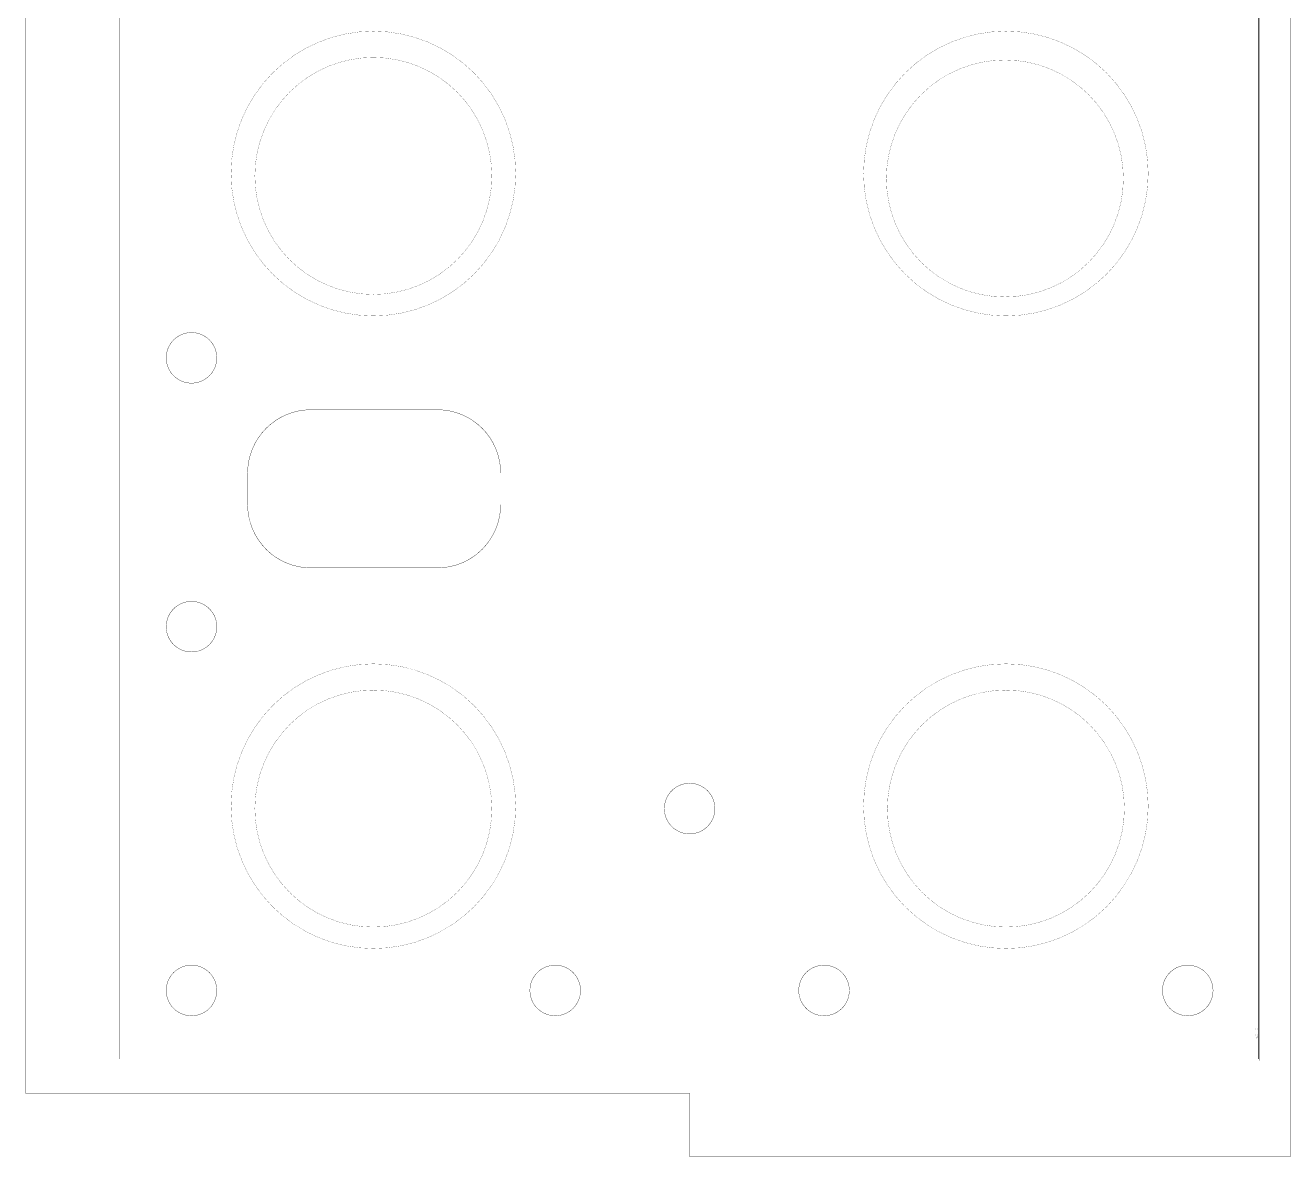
# Model space of a CAD drawing. Extents: x -6 to 78, y -6 to 158.
# Drawn here: x -5.7 to 74.3, y -6.1 to 65.4 of the extents above; entities that cross this region are included whole.
import ezdxf

# ---------------------------------------------------------------- set-up
doc = ezdxf.new("R2010")
doc.units = 0
doc.layers.add('20', color=31, linetype='CONTINUOUS')
doc.layers.add('48', color=253, linetype='CONTINUOUS')

msp = doc.modelspace()

# ---------------------------------------------------------------- linework, layer by layer
at = {"layer": '20', "const_width": 0.01}
for points in [[(0.356, -0.051), (0.356, 150.038)], [(72.365, 150.038), (72.365, -0.051)], [(72.365, -0.051), (0.356, -0.051)]]:
    msp.add_lwpolyline(points, dxfattribs=at)
at = {"layer": '20'}
for points, const_width in [([(16.331, 48.395, 1), (16.331, 63.381, 1), (16.331, 48.395)], 0.01), ([(56.267, 48.235, 1), (56.267, 63.221, 1), (56.267, 48.235)], 0.01), ([(16.331, 8.395, 1), (16.331, 23.381, 1), (16.331, 8.395)], 0.01), ([(56.331, 8.395, 1), (56.331, 23.381, 1), (56.331, 8.395)], 0.01), ([(0.356, -0.0485, 1), (0.356, -0.0535)], 0.005), ([(0.3535, -0.051, 1), (0.3585, -0.051)], 0.005), ([(72.3625, -0.051, 1), (72.3675, -0.051)], 0.005), ([(72.365, -0.0535, 1), (72.365, -0.0485)], 0.005)]:
    msp.add_lwpolyline(points, format="xyb", dxfattribs=dict(at, const_width=const_width))
at = {"layer": '48', "const_width": 0.01}
for points in [[(0.2883, 150.0544), (0.2883, 0.0544)], [(0.2983, 0.0544), (0.2983, 150.0544)], [(0.3021, 0.0718), (0.3021, 150.0693)], [(72.2883, 150.0544), (72.2883, 0.0544)], [(72.2983, 0.0544), (72.2983, 150.0544)], [(72.3021, 150.0693), (72.3021, 0.0743)], [(-5.674, 75.888), (-5.674, -2.112)], [(-5.664, -2.112), (-5.664, 75.888)], [(74.326, 75.888), (74.326, -6.112)], [(74.336, -6.112), (74.336, 75.888)], [(20.3812, 41.1111), (12.3812, 41.1111)], [(12.3812, 41.1011), (20.3812, 41.1011)], [(8.3762, 37.1061), (8.3762, 35.1061)], [(8.3862, 35.1061), (8.3862, 37.1061)], [(24.3762, 37.1061), (24.3762, 35.1061)], [(24.3862, 35.1061), (24.3862, 37.1061)], [(20.3812, 31.1111), (12.3812, 31.1111)], [(12.3812, 31.1011), (20.3812, 31.1011)], [(72.0987, 1.9473), (72.2412, 1.9473)], [(72.2412, 1.9473), (72.2539, 1.9473)], [(72.2539, 1.9473), (72.2539, 1.4817)], [(72.2539, 1.5748), (72.0987, 1.5748)], [(72.2933, 0.0594), (0.2933, 0.0594)], [(0.2933, 0.0494), (72.2933, 0.0494)], [(0.3046, 0.0718), (0.3021, 0.0718)], [(72.3021, 0.0718), (0.3046, 0.0718)], [(72.3021, 0.0743), (72.3021, 0.0718)], [(36.331, -2.107), (-5.669, -2.107)], [(-5.669, -2.117), (36.331, -2.117)], [(36.326, -2.112), (36.326, -6.112)], [(36.336, -6.112), (36.336, -2.112)], [(74.331, -6.107), (36.331, -6.107)], [(36.331, -6.117), (74.331, -6.117)]]:
    msp.add_lwpolyline(points, dxfattribs=at)
at = {"layer": '48'}
for points, const_width in [([(16.33, 65.04, 1), (16.33, 47.04)], 0.01), ([(16.33, 47.04, 1), (16.33, 65.04)], 0.01), ([(16.33, 65.0425, 1), (16.33, 65.0375)], 0.005), ([(16.33, 65.0375, 1), (16.33, 65.0425)], 0.005), ([(56.33, 65.04, 1), (56.33, 47.04)], 0.01), ([(56.33, 47.04, 1), (56.33, 65.04)], 0.01), ([(56.33, 65.0425, 1), (56.33, 65.0375)], 0.005), ([(56.33, 65.0375, 1), (56.33, 65.0425)], 0.005), ([(16.33, 47.0425, 1), (16.33, 47.0375)], 0.005), ([(16.33, 47.0375, 1), (16.33, 47.0425)], 0.005), ([(56.33, 47.0425, 1), (56.33, 47.0375)], 0.005), ([(56.33, 47.0375, 1), (56.33, 47.0425)], 0.005), ([(4.831, 42.783, 1), (4.831, 45.993, 1), (4.831, 42.783)], 0.01), ([(4.831, 42.793, 1), (4.831, 45.983, 1), (4.831, 42.793)], 0.01), ([(12.3812, 41.1111, 0.4142), (8.3762, 37.1061)], 0.01), ([(12.3812, 41.1011, 0.4142), (8.3862, 37.1061)], 0.01), ([(12.3812, 41.1111, 1), (12.3812, 41.1011)], 0.01), ([(12.3812, 41.1136, 1), (12.3812, 41.1086)], 0.005), ([(12.3812, 41.1011, 1), (12.3812, 41.1111)], 0.01), ([(12.3812, 41.1136, 1), (12.3812, 41.1086)], 0.005), ([(12.3812, 41.1036, 1), (12.3812, 41.0986)], 0.005), ([(12.3812, 41.1036, 1), (12.3812, 41.0986)], 0.005), ([(12.3812, 41.1086, 1), (12.3812, 41.1136)], 0.005), ([(12.3812, 41.1086, 1), (12.3812, 41.1136)], 0.005), ([(12.3812, 41.0986, 1), (12.3812, 41.1036)], 0.005), ([(12.3812, 41.0986, 1), (12.3812, 41.1036)], 0.005), ([(20.3812, 41.1111, 1), (20.3812, 41.1011)], 0.01), ([(24.3862, 37.1061, 0.4142), (20.3812, 41.1111)], 0.01), ([(20.3812, 41.1136, 1), (20.3812, 41.1086)], 0.005), ([(20.3812, 41.1011, 1), (20.3812, 41.1111)], 0.01), ([(20.3812, 41.1136, 1), (20.3812, 41.1086)], 0.005), ([(24.3762, 37.1061, 0.4142), (20.3812, 41.1011)], 0.01), ([(20.3812, 41.1036, 1), (20.3812, 41.0986)], 0.005), ([(20.3812, 41.1036, 1), (20.3812, 41.0986)], 0.005), ([(20.3812, 41.1086, 1), (20.3812, 41.1136)], 0.005), ([(20.3812, 41.1086, 1), (20.3812, 41.1136)], 0.005), ([(20.3812, 41.0986, 1), (20.3812, 41.1036)], 0.005), ([(20.3812, 41.0986, 1), (20.3812, 41.1036)], 0.005), ([(8.3862, 37.1061, 1), (8.3762, 37.1061)], 0.01), ([(8.3762, 37.1061, 1), (8.3862, 37.1061)], 0.01), ([(8.3787, 37.1061, 1), (8.3737, 37.1061)], 0.005), ([(8.3787, 37.1061, 1), (8.3737, 37.1061)], 0.005), ([(8.3737, 37.1061, 1), (8.3787, 37.1061)], 0.005), ([(8.3737, 37.1061, 1), (8.3787, 37.1061)], 0.005), ([(8.3887, 37.1061, 1), (8.3837, 37.1061)], 0.005), ([(8.3887, 37.1061, 1), (8.3837, 37.1061)], 0.005), ([(8.3837, 37.1061, 1), (8.3887, 37.1061)], 0.005), ([(8.3837, 37.1061, 1), (8.3887, 37.1061)], 0.005), ([(24.3862, 37.1061, 1), (24.3762, 37.1061)], 0.01), ([(24.3787, 37.1061, 1), (24.3737, 37.1061)], 0.005), ([(24.3762, 37.1061, 1), (24.3862, 37.1061)], 0.01), ([(24.3787, 37.1061, 1), (24.3737, 37.1061)], 0.005), ([(24.3737, 37.1061, 1), (24.3787, 37.1061)], 0.005), ([(24.3737, 37.1061, 1), (24.3787, 37.1061)], 0.005), ([(24.3887, 37.1061, 1), (24.3837, 37.1061)], 0.005), ([(24.3887, 37.1061, 1), (24.3837, 37.1061)], 0.005), ([(24.3837, 37.1061, 1), (24.3887, 37.1061)], 0.005), ([(24.3837, 37.1061, 1), (24.3887, 37.1061)], 0.005), ([(8.3862, 35.1061, 1), (8.3762, 35.1061)], 0.01), ([(8.3762, 35.1061, 1), (8.3862, 35.1061)], 0.01), ([(8.3787, 35.1061, 1), (8.3737, 35.1061)], 0.005), ([(8.3762, 35.1061, 0.4142), (12.3812, 31.1011)], 0.01), ([(8.3787, 35.1061, 1), (8.3737, 35.1061)], 0.005), ([(8.3737, 35.1061, 1), (8.3787, 35.1061)], 0.005), ([(8.3737, 35.1061, 1), (8.3787, 35.1061)], 0.005), ([(8.3887, 35.1061, 1), (8.3837, 35.1061)], 0.005), ([(8.3862, 35.1061, 0.4142), (12.3812, 31.1111)], 0.01), ([(8.3887, 35.1061, 1), (8.3837, 35.1061)], 0.005), ([(8.3837, 35.1061, 1), (8.3887, 35.1061)], 0.005), ([(8.3837, 35.1061, 1), (8.3887, 35.1061)], 0.005), ([(20.3812, 31.1011, 0.4142), (24.3862, 35.1061)], 0.01), ([(20.3812, 31.1111, 0.4142), (24.3762, 35.1061)], 0.01), ([(24.3862, 35.1061, 1), (24.3762, 35.1061)], 0.01), ([(24.3762, 35.1061, 1), (24.3862, 35.1061)], 0.01), ([(24.3787, 35.1061, 1), (24.3737, 35.1061)], 0.005), ([(24.3787, 35.1061, 1), (24.3737, 35.1061)], 0.005), ([(24.3737, 35.1061, 1), (24.3787, 35.1061)], 0.005), ([(24.3737, 35.1061, 1), (24.3787, 35.1061)], 0.005), ([(24.3887, 35.1061, 1), (24.3837, 35.1061)], 0.005), ([(24.3887, 35.1061, 1), (24.3837, 35.1061)], 0.005), ([(24.3837, 35.1061, 1), (24.3887, 35.1061)], 0.005), ([(24.3837, 35.1061, 1), (24.3887, 35.1061)], 0.005), ([(12.3812, 31.1111, 1), (12.3812, 31.1011)], 0.01), ([(12.3812, 31.1011, 1), (12.3812, 31.1111)], 0.01), ([(12.3812, 31.1136, 1), (12.3812, 31.1086)], 0.005), ([(12.3812, 31.1136, 1), (12.3812, 31.1086)], 0.005), ([(12.3812, 31.1036, 1), (12.3812, 31.0986)], 0.005), ([(12.3812, 31.1036, 1), (12.3812, 31.0986)], 0.005), ([(12.3812, 31.1086, 1), (12.3812, 31.1136)], 0.005), ([(12.3812, 31.1086, 1), (12.3812, 31.1136)], 0.005), ([(12.3812, 31.0986, 1), (12.3812, 31.1036)], 0.005), ([(12.3812, 31.0986, 1), (12.3812, 31.1036)], 0.005), ([(20.3812, 31.1111, 1), (20.3812, 31.1011)], 0.01), ([(20.3812, 31.1011, 1), (20.3812, 31.1111)], 0.01), ([(20.3812, 31.1136, 1), (20.3812, 31.1086)], 0.005), ([(20.3812, 31.1136, 1), (20.3812, 31.1086)], 0.005), ([(20.3812, 31.1036, 1), (20.3812, 31.0986)], 0.005), ([(20.3812, 31.1036, 1), (20.3812, 31.0986)], 0.005), ([(20.3812, 31.1086, 1), (20.3812, 31.1136)], 0.005), ([(20.3812, 31.1086, 1), (20.3812, 31.1136)], 0.005), ([(20.3812, 31.0986, 1), (20.3812, 31.1036)], 0.005), ([(20.3812, 31.0986, 1), (20.3812, 31.1036)], 0.005), ([(4.831, 25.783, 1), (4.831, 28.993, 1), (4.831, 25.783)], 0.01), ([(4.831, 25.793, 1), (4.831, 28.983, 1), (4.831, 25.793)], 0.01), ([(16.33, 25.04, 1), (16.33, 7.04)], 0.01), ([(16.33, 7.04, 1), (16.33, 25.04)], 0.01), ([(16.33, 25.0425, 1), (16.33, 25.0375)], 0.005), ([(16.33, 25.0375, 1), (16.33, 25.0425)], 0.005), ([(56.33, 25.04, 1), (56.33, 7.04)], 0.01), ([(56.33, 7.04, 1), (56.33, 25.04)], 0.01), ([(56.33, 25.0425, 1), (56.33, 25.0375)], 0.005), ([(56.33, 25.0375, 1), (56.33, 25.0425)], 0.005), ([(36.331, 14.283, 1), (36.331, 17.493, 1), (36.331, 14.283)], 0.01), ([(36.331, 14.293, 1), (36.331, 17.483, 1), (36.331, 14.293)], 0.01), ([(16.33, 7.0425, 1), (16.33, 7.0375)], 0.005), ([(16.33, 7.0375, 1), (16.33, 7.0425)], 0.005), ([(56.33, 7.0425, 1), (56.33, 7.0375)], 0.005), ([(56.33, 7.0375, 1), (56.33, 7.0425)], 0.005), ([(4.831, 2.783, 1), (4.831, 5.993, 1), (4.831, 2.783)], 0.01), ([(4.831, 2.793, 1), (4.831, 5.983, 1), (4.831, 2.793)], 0.01), ([(27.831, 2.783, 1), (27.831, 5.993, 1), (27.831, 2.783)], 0.01), ([(27.831, 2.793, 1), (27.831, 5.983, 1), (27.831, 2.793)], 0.01), ([(44.831, 2.783, 1), (44.831, 5.993, 1), (44.831, 2.783)], 0.01), ([(44.831, 2.793, 1), (44.831, 5.983, 1), (44.831, 2.793)], 0.01), ([(67.831, 2.783, 1), (67.831, 5.993, 1), (67.831, 2.783)], 0.01), ([(67.831, 2.793, 1), (67.831, 5.983, 1), (67.831, 2.793)], 0.01), ([(72.0987, 1.96, 1), (72.0987, 1.9346)], 0.01), ([(72.0987, 1.9346, 1), (72.0987, 1.96)], 0.01), ([(72.0987, 1.9625, 1), (72.0987, 1.9575)], 0.005), ([(72.0987, 1.9498, 1), (72.0987, 1.9448)], 0.005), ([(72.0987, 1.9371, 1), (72.0987, 1.9321)], 0.005), ([(72.0987, 1.9575, 1), (72.0987, 1.9625)], 0.005), ([(72.0987, 1.9321, 1), (72.0987, 1.9371)], 0.005), ([(72.2666, 1.9473, 1), (72.2412, 1.9473)], 0.01), ([(72.2412, 1.9498, 1), (72.2412, 1.9448)], 0.005), ([(72.2387, 1.9473, 1), (72.2437, 1.9473)], 0.005), ([(72.2412, 1.9448, 1), (72.2412, 1.9498)], 0.005), ([(72.2666, 1.9473, 0.4142), (72.2539, 1.96)], 0.01), ([(72.2539, 1.9625, 1), (72.2539, 1.9575)], 0.005), ([(72.2539, 1.9346, 0.4142), (72.2666, 1.9473)], 0.01), ([(72.2564, 1.9473, 1), (72.2514, 1.9473)], 0.005), ([(72.2539, 1.9371, 1), (72.2539, 1.9321)], 0.005), ([(72.2539, 1.9448, 1), (72.2539, 1.9498)], 0.005), ([(72.2691, 1.9473, 1), (72.2641, 1.9473)], 0.005), ([(72.2641, 1.9473, 1), (72.2691, 1.9473)], 0.005), ([(72.2641, 1.9473, 1), (72.2691, 1.9473)], 0.005), ([(72.0987, 1.5875, 1), (72.0987, 1.5621)], 0.01), ([(72.0987, 1.5621, 1), (72.0987, 1.5875)], 0.01), ([(72.0987, 1.59, 1), (72.0987, 1.585)], 0.005), ([(72.0987, 1.5773, 1), (72.0987, 1.5723)], 0.005), ([(72.0987, 1.5646, 1), (72.0987, 1.5596)], 0.005), ([(72.0987, 1.585, 1), (72.0987, 1.59)], 0.005), ([(72.0987, 1.5596, 1), (72.0987, 1.5646)], 0.005), ([(72.1608, 1.4012, 1), (72.1608, 1.3758)], 0.01), ([(72.1608, 1.3885, 0.4142), (72.2539, 1.4817)], 0.01), ([(72.1608, 1.3758, 1), (72.1608, 1.4012)], 0.01), ([(72.1608, 1.4037, 1), (72.1608, 1.3987)], 0.005), ([(72.1608, 1.391, 1), (72.1608, 1.386)], 0.005), ([(72.1608, 1.3783, 1), (72.1608, 1.3733)], 0.005), ([(72.1608, 1.3987, 1), (72.1608, 1.4037)], 0.005), ([(72.1608, 1.3733, 1), (72.1608, 1.3783)], 0.005), ([(72.2666, 1.4817, 1), (72.2412, 1.4817)], 0.01), ([(72.2412, 1.4817, 1), (72.2666, 1.4817)], 0.01), ([(72.2437, 1.4817, 1), (72.2387, 1.4817)], 0.005), ([(72.2387, 1.4817, 1), (72.2437, 1.4817)], 0.005), ([(72.2539, 1.5621, 1), (72.2539, 1.5875)], 0.01), ([(72.2539, 1.59, 1), (72.2539, 1.585)], 0.005), ([(72.2539, 1.5646, 1), (72.2539, 1.5596)], 0.005), ([(72.2564, 1.4817, 1), (72.2514, 1.4817)], 0.005), ([(72.2514, 1.4817, 1), (72.2564, 1.4817)], 0.005), ([(72.2539, 1.5723, 1), (72.2539, 1.5773)], 0.005), ([(72.2691, 1.4817, 1), (72.2641, 1.4817)], 0.005), ([(72.2641, 1.4817, 1), (72.2691, 1.4817)], 0.005), ([(0.2933, 0.0594, 0.4142), (0.2883, 0.0544)], 0.01), ([(0.2883, 0.0544, 0.4142), (0.2933, 0.0494)], 0.01), ([(0.2908, 0.0544, 1), (0.2858, 0.0544)], 0.005), ([(0.2883, 0.0544, 1), (0.2983, 0.0544)], 0.01), ([(0.2908, 0.0544, 1), (0.2858, 0.0544)], 0.005), ([(0.2858, 0.0544, 1), (0.2908, 0.0544)], 0.005), ([(0.2858, 0.0544, 1), (0.2908, 0.0544)], 0.005), ([(0.2933, 0.0619, 1), (0.2933, 0.0569)], 0.005), ([(0.2933, 0.0519, 1), (0.2933, 0.0469)], 0.005), ([(0.2933, 0.0569, 1), (0.2933, 0.0619)], 0.005), ([(0.2933, 0.0469, 1), (0.2933, 0.0519)], 0.005), ([(0.3008, 0.0544, 1), (0.2958, 0.0544)], 0.005), ([(0.2958, 0.0544, 1), (0.3008, 0.0544)], 0.005), ([(0.3021, 0.0743, 0.4142), (0.2996, 0.0718)], 0.01), ([(0.2996, 0.0718, 0.4142), (0.3021, 0.0693)], 0.01), ([(0.3021, 0.0718, 1), (0.2971, 0.0718)], 0.005), ([(0.2996, 0.0718, 1), (0.3046, 0.0718)], 0.01), ([(0.3021, 0.0718, 1), (0.2971, 0.0718)], 0.005), ([(0.2971, 0.0718, 1), (0.3021, 0.0718)], 0.005), ([(0.3021, 0.0743, 1), (0.3021, 0.0693)], 0.005), ([(0.2996, 0.0718, 1), (0.3046, 0.0718)], 0.005), ([(0.3021, 0.0718, 1), (0.3021, 0.0768)], 0.005), ([(0.3046, 0.0743, 1), (0.3046, 0.0693)], 0.005), ([(0.3071, 0.0718, 1), (0.3021, 0.0718)], 0.005), ([(0.3021, 0.0668, 1), (0.3021, 0.0718)], 0.005), ([(0.3046, 0.0693, 1), (0.3046, 0.0743)], 0.005), ([(72.2883, 0.0544, 0.4142), (72.2933, 0.0494)], 0.01), ([(72.2908, 0.0544, 1), (72.2858, 0.0544)], 0.005), ([(72.2858, 0.0544, 1), (72.2908, 0.0544)], 0.005), ([(72.2933, 0.0494, 1), (72.2933, 0.0594)], 0.01), ([(72.2933, 0.0619, 1), (72.2933, 0.0569)], 0.005), ([(72.2933, 0.0494, 0.4142), (72.2983, 0.0544)], 0.01), ([(72.2933, 0.0519, 1), (72.2933, 0.0469)], 0.005), ([(72.2933, 0.0519, 1), (72.2933, 0.0469)], 0.005), ([(72.2933, 0.0569, 1), (72.2933, 0.0619)], 0.005), ([(72.2933, 0.0469, 1), (72.2933, 0.0519)], 0.005), ([(72.2933, 0.0469, 1), (72.2933, 0.0519)], 0.005), ([(72.3008, 0.0544, 1), (72.2958, 0.0544)], 0.005), ([(72.2958, 0.0544, 1), (72.3008, 0.0544)], 0.005), ([(72.2996, 0.0718, 0.4142), (72.3021, 0.0693)], 0.01), ([(72.3021, 0.0718, 1), (72.2971, 0.0718)], 0.005), ([(72.3046, 0.0743, 1), (72.2996, 0.0743)], 0.005), ([(72.3021, 0.0693, 1), (72.3021, 0.0743)], 0.01), ([(72.3021, 0.0768, 1), (72.3021, 0.0718)], 0.005), ([(72.2996, 0.0743, 1), (72.3046, 0.0743)], 0.005), ([(72.3021, 0.0693, 0.4142), (72.3046, 0.0718)], 0.01), ([(72.2996, 0.0718, 1), (72.3046, 0.0718)], 0.005), ([(72.3021, 0.0718, 1), (72.3021, 0.0668)], 0.005), ([(72.3021, 0.0718, 1), (72.3021, 0.0668)], 0.005), ([(72.3071, 0.0718, 1), (72.3021, 0.0718)], 0.005), ([(72.3021, 0.0693, 1), (72.3021, 0.0743)], 0.005), ([(72.3021, 0.0668, 1), (72.3021, 0.0718)], 0.005), ([(-5.669, -2.107, 0.4142), (-5.674, -2.112)], 0.01), ([(-5.674, -2.112, 0.4142), (-5.669, -2.117)], 0.01), ([(-5.6715, -2.112, 1), (-5.6765, -2.112)], 0.005), ([(-5.674, -2.112, 1), (-5.664, -2.112)], 0.01), ([(-5.6715, -2.112, 1), (-5.6765, -2.112)], 0.005), ([(-5.6765, -2.112, 1), (-5.6715, -2.112)], 0.005), ([(-5.6765, -2.112, 1), (-5.6715, -2.112)], 0.005), ([(-5.669, -2.1045, 1), (-5.669, -2.1095)], 0.005), ([(-5.669, -2.1145, 1), (-5.669, -2.1195)], 0.005), ([(-5.669, -2.1095, 1), (-5.669, -2.1045)], 0.005), ([(-5.669, -2.1195, 1), (-5.669, -2.1145)], 0.005), ([(-5.6615, -2.112, 1), (-5.6665, -2.112)], 0.005), ([(-5.6665, -2.112, 1), (-5.6615, -2.112)], 0.005), ([(36.331, -2.107, 0.4142), (36.326, -2.112)], 0.01), ([(36.3285, -2.112, 1), (36.3235, -2.112)], 0.005), ([(36.3235, -2.112, 1), (36.3285, -2.112)], 0.005), ([(36.336, -2.112, 0.4142), (36.331, -2.107)], 0.01), ([(36.331, -2.1045, 1), (36.331, -2.1095)], 0.005), ([(36.331, -2.117, 1), (36.331, -2.107)], 0.01), ([(36.331, -2.1045, 1), (36.331, -2.1095)], 0.005), ([(36.331, -2.1145, 1), (36.331, -2.1195)], 0.005), ([(36.331, -2.1095, 1), (36.331, -2.1045)], 0.005), ([(36.331, -2.1095, 1), (36.331, -2.1045)], 0.005), ([(36.331, -2.1195, 1), (36.331, -2.1145)], 0.005), ([(36.3385, -2.112, 1), (36.3335, -2.112)], 0.005), ([(36.3335, -2.112, 1), (36.3385, -2.112)], 0.005), ([(36.331, -6.107, 0.4142), (36.326, -6.112)], 0.01), ([(36.326, -6.112, 0.4142), (36.331, -6.117)], 0.01), ([(36.3285, -6.112, 1), (36.3235, -6.112)], 0.005), ([(36.326, -6.112, 1), (36.336, -6.112)], 0.01), ([(36.3285, -6.112, 1), (36.3235, -6.112)], 0.005), ([(36.3235, -6.112, 1), (36.3285, -6.112)], 0.005), ([(36.3235, -6.112, 1), (36.3285, -6.112)], 0.005), ([(36.331, -6.1045, 1), (36.331, -6.1095)], 0.005), ([(36.331, -6.1145, 1), (36.331, -6.1195)], 0.005), ([(36.331, -6.1095, 1), (36.331, -6.1045)], 0.005), ([(36.331, -6.1195, 1), (36.331, -6.1145)], 0.005), ([(36.3385, -6.112, 1), (36.3335, -6.112)], 0.005), ([(36.3335, -6.112, 1), (36.3385, -6.112)], 0.005), ([(74.326, -6.112, 0.4142), (74.331, -6.117)], 0.01), ([(74.3285, -6.112, 1), (74.3235, -6.112)], 0.005), ([(74.3235, -6.112, 1), (74.3285, -6.112)], 0.005), ([(74.331, -6.117, 1), (74.331, -6.107)], 0.01), ([(74.331, -6.1045, 1), (74.331, -6.1095)], 0.005), ([(74.331, -6.117, 0.4142), (74.336, -6.112)], 0.01), ([(74.331, -6.1145, 1), (74.331, -6.1195)], 0.005), ([(74.331, -6.1145, 1), (74.331, -6.1195)], 0.005), ([(74.331, -6.1095, 1), (74.331, -6.1045)], 0.005), ([(74.331, -6.1195, 1), (74.331, -6.1145)], 0.005), ([(74.331, -6.1195, 1), (74.331, -6.1145)], 0.005), ([(74.3385, -6.112, 1), (74.3335, -6.112)], 0.005), ([(74.3335, -6.112, 1), (74.3385, -6.112)], 0.005)]:
    msp.add_lwpolyline(points, format="xyb", dxfattribs=dict(at, const_width=const_width))

doc.saveas('drawing.dxf')
